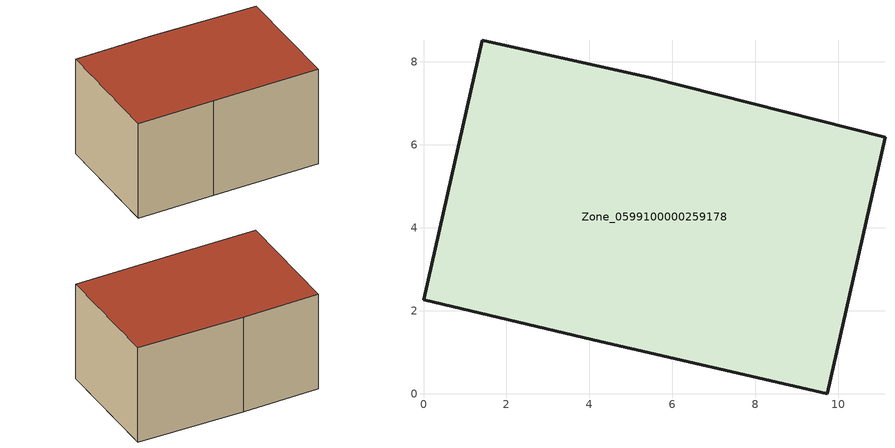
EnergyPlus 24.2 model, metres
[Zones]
Zone_0599100000259178
 floor ground (C_G): 4.08,1.3 0,2.26 1.42,8.52 5.48,7.62 11.13,6.18 9.74,0 z0
 wall outside (C_F): 0,2.26 4.08,1.3 9.74,0 11.13,6.18 5.48,7.62 1.42,8.52 0,2.26 z0:5.57
 roof outside (C_R): 11.13,6.18 5.48,7.62 1.42,8.52 0,2.26 4.08,1.3 9.74,0 z5.57
[BUILDING]
Pand.0599100000259178: North Axis=0; Terrain=City; Loads Convergence Tolerance Value=0.04; Temperature Convergence Tolerance Value=0.4; Solar Distribution=FullExterior; Maximum Number of Warmup Days=25; Minimum Number of Warmup Days=1
[Site:Location]
Rotterdam.The.Hague.AP_ZH_NLD Design_Conditions: Latitude=51.96; Longitude=4.45; Time Zone=1; Elevation=-4.5
[SITE:GROUNDTEMPERATURE:BUILDINGSURFACE]
18, 18, 18, 18, 18, 18, 18, 18, 18, 18, 18, 18
[MATERIAL] Thermal Absorptance=0.9; Solar Absorptance=0.7; Visible Absorptance=0.7
Name | Roughness | Thickness | Conductivity | Density | Specific Heat
G.TI.1946 | MediumSmooth | 0.15 | 1 | 540 | 1210
F.TI.1946 | Rough | 0.3 | 0.857143 | 1920 | 840
R.TI.1946 | MediumRough | 0.2 | 0.1 | 1500 | 1000
[CONSTRUCTION]
C_G: G.TI.1946
C_F: F.TI.1946
C_R: R.TI.1946
[ZONE]
Zone_0599100000259178: Type=1; Multiplier=1; Ceiling Height=Autocalculate; Volume=Autocalculate; Floor Area=autocalculate; Part of Total Floor Area=Yes
[ZONEINFILTRATION:DESIGNFLOWRATE]
Infil_Zone_0599100000259178: Zone or ZoneList or Space or SpaceList=Zone_0599100000259178; Schedule=AlwaysOn; Design Flow Rate Calculation Method=Flow/Area; Flow Rate per Floor Area=0.003; Constant Term Coefficient=1; Temperature Term Coefficient=0; Velocity Term Coefficient=0; Velocity Squared Term Coefficient=0
[HVACTEMPLATE:ZONE:IDEALLOADSAIRSYSTEM]
Zone_0599100000259178: Maximum Heating Supply Air Temperature=50; Minimum Cooling Supply Air Temperature=13; Maximum Heating Supply Air Humidity Ratio=0.0156; Minimum Cooling Supply Air Humidity Ratio=0.0077; Heating Limit=NoLimit; Cooling Limit=NoLimit; Dehumidification Control Type=ConstantSensibleHeatRatio; Cooling Sensible Heat Ratio=0.7; Dehumidification Setpoint=60; Humidification Control Type=None; Humidification Setpoint=30; Outdoor Air Method=None; Outdoor Air Flow Rate per Person=0.00944; Outdoor Air Flow Rate per Zone Floor Area=0; Outdoor Air Flow Rate per Zone=0; Demand Controlled Ventilation Type=None; Outdoor Air Economizer Type=NoEconomizer; Heat Recovery Type=None; Sensible Heat Recovery Effectiveness=0.7; Latent Heat Recovery Effectiveness=0.65
[ZONECONTROL:THERMOSTAT]
ThermostatControl_Zone_0599100000259178: Zone or ZoneList=Zone_0599100000259178; Control Type Schedule=DualSetpointControlType; Control 1=Thermostat_Zone_0599100000259178; Temperature Difference Between Cutout And Setpoint=0
[THERMOSTATSETPOINT:DUALSETPOINT]
Thermostat_Zone_0599100000259178: Heating Setpoint Temperature Schedule=HeatingSetpoint_Zone_0599100000259178; Cooling Setpoint Temperature Schedule=CoolingSetpoint_Zone_0599100000259178
[SCHEDULE:COMPACT]
HeatingSetpoint_Zone_0599100000259178: Through: 12/31, For: AllDays, Until: 24:00, 21
CoolingSetpoint_Zone_0599100000259178: Through: 12/31, For: AllDays, Until: 24:00, 24
DualSetpointControlType: Through: 12/31, For: AllDays, Until: 24:00, 4
AlwaysOn: Through: 12/31, For: AllDays, Until: 24:00, 1
